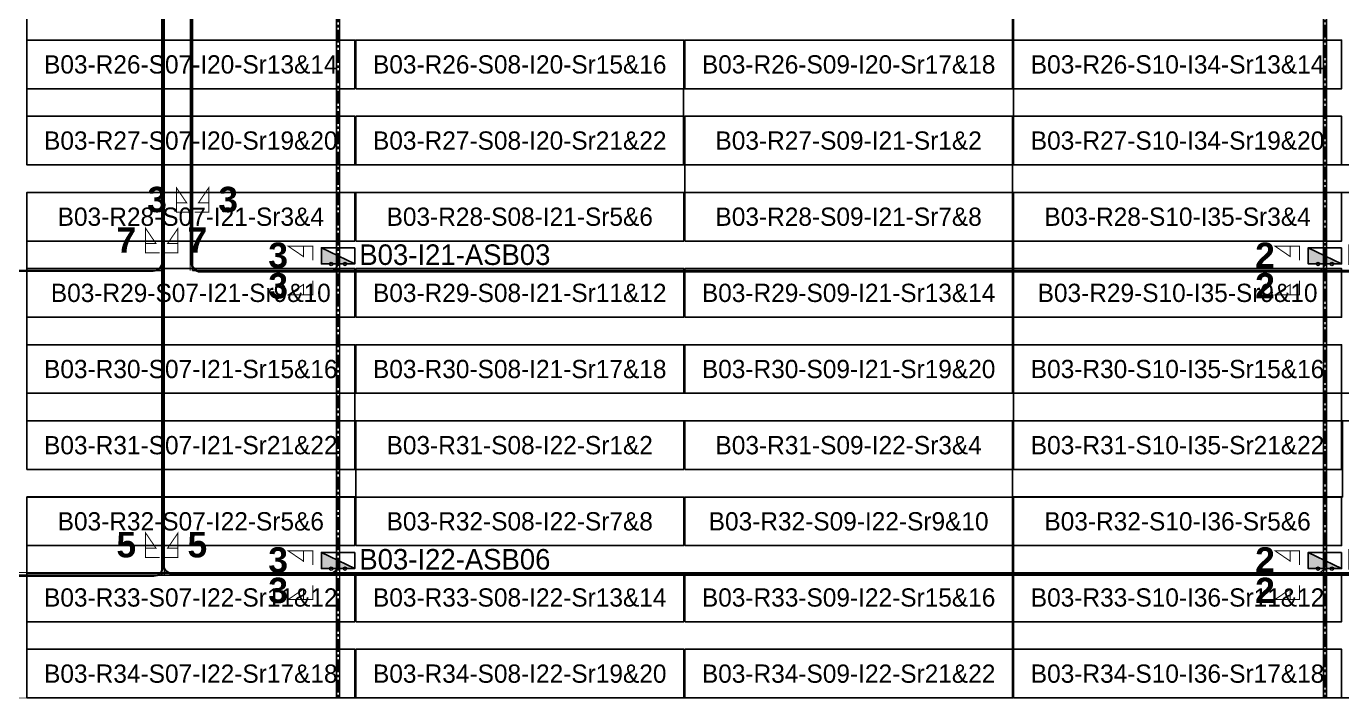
# Model space of a CAD drawing. Header units: metres. Extents: x 531268 to 531754, y 2675329 to 2675589.
# Drawn here: x 531462.6 to 531592.1, y 2675329.2 to 2675395.4 of the extents above; entities that cross this region are included whole.
import ezdxf
from ezdxf.enums import TextEntityAlignment as Align

# ---------------------------------------------------------------- set-up
doc = ezdxf.new("R2010")
doc.units = ezdxf.units.M
doc.linetypes.add('CENTER', pattern=[2, 1.25, -0.25, 0.25, -0.25])
doc.layers.add('Boundary-12.5 MW Block', color=6, linetype='Continuous', lineweight=9)
doc.layers.add('PILE', color=1, linetype='Continuous', lineweight=15)
for name, color, linetype in [('DC Trench BL-03', 40, 'Continuous'), ('E-Inverter Grouping', 2, 'Continuous'), ('Inverter Block-03', 7, 'Continuous'), ('LT Cable(AG) INV to LT Panel BL-03', 2, 'Continuous'), ('Messenger Wire Block-03 (Master Path)', 30, 'Continuous'), ('Messenger Wire Block-03 (MW Path)', 191, 'Continuous'), ('MMS Table Block-03', 8, 'Continuous'), ('Plan Line - DC BL-03', 40, 'Continuous'), ('Section Marking BL-03', 2, 'Continuous')]:
    doc.layers.add(name, color=color, linetype=linetype)
doc.styles.add('BoldTextStyle', font='arialbd.ttf')
doc.styles.get("Standard").update_dxf_attribs({"font": 'Adani Regular.ttf'})

# ---------------------------------------------------------------- blocks, each defined once
blk = doc.blocks.new('MMS Table (32.292 x 4.788)')
at = {"color": 0}
blk.add_lwpolyline([(0, -0.002), (0, 4.786), (32.292, 4.786), (32.292, -0.002)], close=True, dxfattribs=at)
at = {"color": 7}
blk.add_attdef('ID1', text='', height=1.8, dxfattribs=at).set_placement((16.146, 2.392), align=Align.MIDDLE_CENTER)
blk = doc.blocks.new('Inverter Block')
h = blk.add_hatch(color=0)
h.dxf.hatch_style = 1
h.paths.add_polyline_path([(-1.46, 2.27), (-1.46, 0.85), (1.46, 0.85)])
at = {"color": 0}
blk.add_lwpolyline([(1.46, 2.27), (-1.46, 2.27), (-1.46, 0.85), (1.46, 0.85)], close=True, dxfattribs=at)
blk.add_lwpolyline([(-1.46, 2.27), (1.46, 0.85)], dxfattribs=at)
at = {"layer": 'PILE'}
for centre in [(-0.61, 0.85), (0.61, 0.85)]:
    blk.add_circle(centre, 0.156, dxfattribs=at)
at = {"color": 7}
blk.add_attdef('ID', (-1.46, 3.01), '', height=1.8, dxfattribs=at)

msp = doc.modelspace()

# ---------------------------------------------------------------- linework, layer by layer
at = {"layer": 'Boundary-12.5 MW Block', "const_width": 0.05}
msp.add_lwpolyline([(531268.32, 2675581.58), (531527.45, 2675581.58), (531527.45, 2675589.08), (531754.1, 2675589.08), (531754.1, 2675329.29), (531268.32, 2675329.29)], close=True, dxfattribs=at)
at = {"layer": 'DC Trench BL-03', "color": 40, "const_width": 0.15}
for points in [[(531590.65, 2675431.58), (531590.35, 2675431.58), (531590.35, 2675329.29), (531590.65, 2675329.29)], [(531590.65, 2675431.58), (531590.35, 2675431.58), (531590.35, 2675329.29), (531590.65, 2675329.29)], [(531493.47, 2675409.08), (531493.17, 2675409.08), (531493.17, 2675329.29), (531493.47, 2675329.29)], [(531493.47, 2675409.08), (531493.17, 2675409.08), (531493.17, 2675329.29), (531493.47, 2675329.29)]]:
    msp.add_lwpolyline(points, close=True, dxfattribs=at)
at = {"layer": 'E-Inverter Grouping'}
for points in [[(531559.74, 2675409.08), (531559.74, 2675389.29), (531527.35, 2675389.29), (531527.35, 2675381.79), (531462.67, 2675381.79), (531462.67, 2675409.08)], [(531656.92, 2675409.08), (531656.92, 2675389.29), (531624.53, 2675389.29), (531624.53, 2675381.79), (531559.84, 2675381.79), (531559.84, 2675409.08)], [(531527.45, 2675379.08), (531527.45, 2675386.58), (531559.74, 2675386.58), (531559.74, 2675359.29), (531494.96, 2675359.29), (531494.96, 2675351.79), (531462.67, 2675351.79), (531462.67, 2675379.08)], [(531624.63, 2675379.08), (531624.63, 2675386.58), (531656.92, 2675386.58), (531656.92, 2675359.29), (531592.14, 2675359.29), (531592.14, 2675351.79), (531559.84, 2675351.79), (531559.84, 2675379.08)], [(531559.74, 2675329.29), (531462.67, 2675329.29), (531462.67, 2675349.08), (531495.06, 2675349.08), (531495.06, 2675356.58), (531559.74, 2675356.58)], [(531656.92, 2675329.29), (531559.84, 2675329.29), (531559.84, 2675349.08), (531592.24, 2675349.08), (531592.24, 2675356.58), (531656.92, 2675356.58)]]:
    msp.add_lwpolyline(points, close=True, dxfattribs=at)
at = {"layer": 'LT Cable(AG) INV to LT Panel BL-03'}
for points in [[(531488.81, 2675459.09), (531485.1, 2675459.09, -0.109597), (531484.72, 2675459.17), (531482.91, 2675460.02, 0.042157), (531482.76, 2675460.03), (531476.86, 2675460.03, 0.414214), (531475.96, 2675459.13), (531475.96, 2675440.69, 0.021647), (531475.97, 2675440.62), (531476.01, 2675440.12, -0.021647), (531476.01, 2675440.04), (531476.01, 2675372.23, -0.414214), (531475.11, 2675371.33), (531335.64, 2675371.33, -0.414214), (531334.74, 2675372.23), (531334.74, 2675372.73)], [(531486.73, 2675459.04), (531485.09, 2675459.04, -0.109732), (531484.71, 2675459.12), (531482.9, 2675459.97, 0.042157), (531482.75, 2675459.98), (531476.91, 2675459.98, 0.414214), (531476.01, 2675459.08), (531476.01, 2675440.7, 0.021647), (531476.02, 2675440.62), (531476.06, 2675440.12, -0.021647), (531476.06, 2675440.04), (531476.06, 2675342.18, -0.414214), (531475.16, 2675341.28), (531335.64, 2675341.28, -0.414214), (531334.74, 2675342.18), (531334.74, 2675342.73)], [(531488.81, 2675459.11), (531485.1, 2675459.11, -0.109529), (531484.72, 2675459.2), (531482.91, 2675460.04, 0.042157), (531482.76, 2675460.05), (531476.84, 2675460.05, 0.414214), (531475.94, 2675459.15), (531475.94, 2675440.69, 0.021647), (531475.94, 2675440.61), (531475.98, 2675440.12, -0.021647), (531475.99, 2675440.04), (531475.99, 2675372.25, -0.414214), (531475.09, 2675371.35), (531432.81, 2675371.35, -0.414214), (531431.91, 2675372.25), (531431.91, 2675372.73)], [(531488.81, 2675459.06), (531485.09, 2675459.06, -0.109664), (531484.71, 2675459.15), (531482.91, 2675459.99, 0.042157), (531482.76, 2675460), (531476.89, 2675460, 0.414214), (531475.99, 2675459.1), (531475.99, 2675440.69, 0.021647), (531475.99, 2675440.62), (531476.03, 2675440.12, -0.021647), (531476.04, 2675440.04), (531476.04, 2675342.2, -0.414214), (531475.14, 2675341.3), (531432.81, 2675341.3, -0.414214), (531431.91, 2675342.2), (531431.91, 2675342.73)], [(531486.73, 2675459.01), (531485.09, 2675459.01, -0.109799), (531484.71, 2675459.1), (531482.9, 2675459.94, 0.042157), (531482.75, 2675459.95), (531476.94, 2675459.95, 0.414214), (531476.04, 2675459.05), (531476.04, 2675440.7, 0.021647), (531476.04, 2675440.62), (531476.08, 2675440.12, -0.021647), (531476.09, 2675440.04), (531476.09, 2675342.4, 0.414214), (531476.99, 2675341.5), (531686.77, 2675341.5, 0.414214), (531687.67, 2675342.4), (531687.67, 2675342.73)], [(531486.73, 2675458.99), (531485.08, 2675458.99, -0.109867), (531484.7, 2675459.07), (531482.9, 2675459.92, 0.042157), (531482.75, 2675459.93), (531476.96, 2675459.93, 0.414214), (531476.06, 2675459.03), (531476.06, 2675440.7, 0.021647), (531476.07, 2675440.62), (531476.11, 2675440.12, -0.021647), (531476.11, 2675440.04), (531476.11, 2675342.43, 0.414214), (531477.01, 2675341.53), (531589.6, 2675341.53, 0.414214), (531590.5, 2675342.43), (531590.5, 2675342.73)], [(531486.73, 2675458.96), (531485.08, 2675458.96, -0.109935), (531484.7, 2675459.05), (531482.9, 2675459.89, 0.042157), (531482.75, 2675459.9), (531476.99, 2675459.9, 0.414214), (531476.09, 2675459), (531476.09, 2675440.7, 0.021647), (531476.09, 2675440.62), (531476.13, 2675440.12, -0.021647), (531476.14, 2675440.04), (531476.14, 2675342.45, 0.414214), (531477.04, 2675341.55), (531492.42, 2675341.55, 0.414214), (531493.32, 2675342.45), (531493.32, 2675342.73)]]:
    msp.add_lwpolyline(points, format="xyb", dxfattribs=at)
at = {"layer": 'LT Cable(AG) INV to LT Panel BL-03', "color": 5}
for points in [[(531485.72, 2675458.67), (531484.08, 2675458.67, 0.078431), (531483.8, 2675458.62), (531482.95, 2675458.35, -0.078431), (531482.68, 2675458.3), (531479.54, 2675458.3, 0.414214), (531478.64, 2675457.4), (531478.64, 2675440.8, 0.093355), (531478.7, 2675440.47), (531478.8, 2675440.21, -0.093355), (531478.86, 2675439.88), (531478.86, 2675372.15, 0.414214), (531479.76, 2675371.25), (531686.77, 2675371.25, 0.414214), (531687.67, 2675372.15), (531687.67, 2675372.73)], [(531485.72, 2675458.64), (531484.08, 2675458.64, 0.078431), (531483.8, 2675458.6), (531482.96, 2675458.32, -0.078431), (531482.68, 2675458.28), (531479.56, 2675458.28, 0.414214), (531478.66, 2675457.38), (531478.66, 2675440.8, 0.093355), (531478.72, 2675440.48), (531478.83, 2675440.21, -0.093355), (531478.89, 2675439.89), (531478.89, 2675372.18, 0.414214), (531479.79, 2675371.28), (531589.6, 2675371.28, 0.414214), (531590.5, 2675372.18), (531590.5, 2675372.73)], [(531485.72, 2675458.62), (531484.08, 2675458.62, 0.078431), (531483.81, 2675458.57), (531482.96, 2675458.3, -0.078431), (531482.68, 2675458.25), (531479.59, 2675458.25, 0.414214), (531478.69, 2675457.35), (531478.69, 2675440.81, 0.093355), (531478.75, 2675440.48), (531478.85, 2675440.22, -0.093355), (531478.91, 2675439.89), (531478.91, 2675372.2, 0.414214), (531479.81, 2675371.3), (531492.42, 2675371.3, 0.414214), (531493.32, 2675372.2), (531493.32, 2675372.73)]]:
    msp.add_lwpolyline(points, format="xyb", dxfattribs=at)
at = {"layer": 'Messenger Wire Block-03 (Master Path)'}
for points in [[(531475.96, 2675341.38), (531475.96, 2675440.08)], [(531478.99, 2675371.38), (531478.99, 2675440.08)], [(531333.1, 2675371.38), (531475.96, 2675371.38)], [(531478.99, 2675371.38), (531689.31, 2675371.38)], [(531333.1, 2675341.38), (531689.31, 2675341.38)]]:
    msp.add_lwpolyline(points, dxfattribs=at)
at = {"layer": 'Messenger Wire Block-03 (MW Path)', "const_width": 0.1}
for points in [[(531476.21, 2675341.38), (531476.21, 2675440.08)], [(531478.74, 2675371.38), (531478.74, 2675440.08)], [(531333.1, 2675371.38), (531475.96, 2675371.38)], [(531478.99, 2675371.38), (531689.31, 2675371.38)], [(531333.1, 2675341.63), (531689.31, 2675341.63)]]:
    msp.add_lwpolyline(points, dxfattribs=at)
at = {"layer": 'Plan Line - DC BL-03', "color": 6, "linetype": 'CENTER'}
for points in [[(531590.5, 2675431.58), (531590.5, 2675329.29)], [(531493.32, 2675409.08), (531493.32, 2675329.29)]]:
    msp.add_lwpolyline(points, dxfattribs=at)
at = {"layer": 'Section Marking BL-03', "color": 94, "lineweight": 35, "true_color": 0x00a500, "const_width": 0.1}
for points in [[(531478.79, 2675377.13), (531477.4, 2675377.13), (531477.4, 2675379.53), (531478.41, 2675378.05), (531477.4, 2675378.05)], [(531479.19, 2675377.13), (531480.58, 2675377.13), (531480.58, 2675379.53), (531479.57, 2675378.05), (531480.58, 2675378.05)], [(531475.76, 2675373.13), (531474.37, 2675373.13), (531474.37, 2675375.53), (531475.38, 2675374.05), (531474.37, 2675374.05)], [(531476.16, 2675373.13), (531477.55, 2675373.13), (531477.55, 2675375.53), (531476.54, 2675374.05), (531477.55, 2675374.05)], [(531490.82, 2675372.38), (531490.82, 2675373.77), (531488.42, 2675373.77), (531489.9, 2675372.76), (531489.9, 2675373.77)], [(531588, 2675372.38), (531588, 2675373.77), (531585.6, 2675373.77), (531587.08, 2675372.76), (531587.08, 2675373.77)], [(531490.82, 2675370.38), (531490.82, 2675368.99), (531488.42, 2675368.99), (531489.9, 2675370), (531489.9, 2675368.99)], [(531588, 2675370.38), (531588, 2675368.99), (531585.6, 2675368.99), (531587.08, 2675370), (531587.08, 2675368.99)], [(531475.76, 2675343.13), (531474.37, 2675343.13), (531474.37, 2675345.53), (531475.38, 2675344.05), (531474.37, 2675344.05)], [(531476.16, 2675343.13), (531477.55, 2675343.13), (531477.55, 2675345.53), (531476.54, 2675344.05), (531477.55, 2675344.05)], [(531490.82, 2675342.38), (531490.82, 2675343.77), (531488.42, 2675343.77), (531489.9, 2675342.76), (531489.9, 2675343.77)], [(531588, 2675342.38), (531588, 2675343.77), (531585.6, 2675343.77), (531587.08, 2675342.76), (531587.08, 2675343.77)], [(531490.82, 2675340.38), (531490.82, 2675338.99), (531488.42, 2675338.99), (531489.9, 2675340), (531489.9, 2675338.99)], [(531588, 2675340.38), (531588, 2675338.99), (531585.6, 2675338.99), (531587.08, 2675340), (531587.08, 2675338.99)]]:
    msp.add_lwpolyline(points, dxfattribs=at)

# ---------------------------------------------------------------- block references
at = {"layer": 'Inverter Block-03'}
ref = msp.add_blockref('Inverter Block', (531493.32, 2675371.07), dxfattribs=dict(at, xscale=1.124999999976148, yscale=1.124999999976148, zscale=1.124999999976148))
ref.add_attrib('ID', 'B03-I21-ASB03', (531495.41, 2675371.93), dxfattribs={"layer": '0', "color": 7, "height": 2.025})
ref = msp.add_blockref('Inverter Block', (531590.5, 2675371.07), dxfattribs=dict(at, xscale=1.124999999976148, yscale=1.124999999976148, zscale=1.124999999976148))
ref.add_attrib('ID', 'B03-I35-ASB03', (531592.58, 2675371.93), dxfattribs={"layer": '0', "color": 7, "height": 2.025})
ref = msp.add_blockref('Inverter Block', (531493.32, 2675341.07), dxfattribs=dict(at, xscale=1.124999999976148, yscale=1.124999999976148, zscale=1.124999999976148))
ref.add_attrib('ID', 'B03-I22-ASB06', (531495.41, 2675341.93), dxfattribs={"layer": '0', "color": 7, "height": 2.025})
ref = msp.add_blockref('Inverter Block', (531590.5, 2675341.07), dxfattribs=dict(at, xscale=1.124999999976148, yscale=1.124999999976148, zscale=1.124999999976148))
ref.add_attrib('ID', 'B03-I36-ASB06', (531592.58, 2675341.93), dxfattribs={"layer": '0', "color": 7, "height": 2.025})
at = {"layer": 'MMS Table Block-03'}
for p, values in [((531462.67, 2675389.29), {'ID1': 'B03-R26-S07-I20-Sr13&14'}), ((531495.06, 2675389.29), {'ID1': 'B03-R26-S08-I20-Sr15&16'}), ((531527.45, 2675389.29), {'ID1': 'B03-R26-S09-I20-Sr17&18'}), ((531559.84, 2675389.29), {'ID1': 'B03-R26-S10-I34-Sr13&14'}), ((531462.67, 2675381.79), {'ID1': 'B03-R27-S07-I20-Sr19&20'}), ((531495.06, 2675381.79), {'ID1': 'B03-R27-S08-I20-Sr21&22'}), ((531527.45, 2675381.79), {'ID1': 'B03-R27-S09-I21-Sr1&2'}), ((531559.84, 2675381.79), {'ID1': 'B03-R27-S10-I34-Sr19&20'}), ((531462.67, 2675374.29), {'ID1': 'B03-R28-S07-I21-Sr3&4'}), ((531495.06, 2675374.29), {'ID1': 'B03-R28-S08-I21-Sr5&6'}), ((531527.45, 2675374.29), {'ID1': 'B03-R28-S09-I21-Sr7&8'}), ((531559.84, 2675374.29), {'ID1': 'B03-R28-S10-I35-Sr3&4'}), ((531462.67, 2675366.79), {'ID1': 'B03-R29-S07-I21-Sr9&10'}), ((531495.06, 2675366.79), {'ID1': 'B03-R29-S08-I21-Sr11&12'}), ((531527.45, 2675366.79), {'ID1': 'B03-R29-S09-I21-Sr13&14'}), ((531559.84, 2675366.79), {'ID1': 'B03-R29-S10-I35-Sr9&10'}), ((531462.67, 2675359.29), {'ID1': 'B03-R30-S07-I21-Sr15&16'}), ((531495.06, 2675359.29), {'ID1': 'B03-R30-S08-I21-Sr17&18'}), ((531527.45, 2675359.29), {'ID1': 'B03-R30-S09-I21-Sr19&20'}), ((531559.84, 2675359.29), {'ID1': 'B03-R30-S10-I35-Sr15&16'}), ((531462.67, 2675351.79), {'ID1': 'B03-R31-S07-I21-Sr21&22'}), ((531495.06, 2675351.79), {'ID1': 'B03-R31-S08-I22-Sr1&2'}), ((531527.45, 2675351.79), {'ID1': 'B03-R31-S09-I22-Sr3&4'}), ((531559.84, 2675351.79), {'ID1': 'B03-R31-S10-I35-Sr21&22'}), ((531462.67, 2675344.29), {'ID1': 'B03-R32-S07-I22-Sr5&6'}), ((531495.06, 2675344.29), {'ID1': 'B03-R32-S08-I22-Sr7&8'}), ((531527.45, 2675344.29), {'ID1': 'B03-R32-S09-I22-Sr9&10'}), ((531559.84, 2675344.29), {'ID1': 'B03-R32-S10-I36-Sr5&6'}), ((531462.67, 2675336.79), {'ID1': 'B03-R33-S07-I22-Sr11&12'}), ((531495.06, 2675336.79), {'ID1': 'B03-R33-S08-I22-Sr13&14'}), ((531527.45, 2675336.79), {'ID1': 'B03-R33-S09-I22-Sr15&16'}), ((531559.84, 2675336.79), {'ID1': 'B03-R33-S10-I36-Sr11&12'}), ((531462.67, 2675329.29), {'ID1': 'B03-R34-S07-I22-Sr17&18'}), ((531495.06, 2675329.29), {'ID1': 'B03-R34-S08-I22-Sr19&20'}), ((531527.45, 2675329.29), {'ID1': 'B03-R34-S09-I22-Sr21&22'}), ((531559.84, 2675329.29), {'ID1': 'B03-R34-S10-I36-Sr17&18'})]:
    msp.add_blockref('MMS Table (32.292 x 4.788)', p, dxfattribs=at).add_auto_attribs(values)

# ---------------------------------------------------------------- texts
at = {"layer": 'Section Marking BL-03', "color": 94, "true_color": 0x00a500, "style": 'BoldTextStyle'}
for s, p in [('3', (531475.49, 2675378.38)), ('3', (531482.49, 2675378.38)), ('7', (531472.46, 2675374.38)), ('7', (531479.46, 2675374.38)), ('3', (531487.42, 2675372.88)), ('2', (531584.6, 2675372.88)), ('3', (531487.42, 2675369.88)), ('2', (531584.6, 2675369.88)), ('5', (531472.46, 2675344.38)), ('5', (531479.46, 2675344.38)), ('3', (531487.42, 2675342.88)), ('2', (531584.6, 2675342.88)), ('3', (531487.42, 2675339.88)), ('2', (531584.6, 2675339.88))]:
    msp.add_text(s, height=2.5, dxfattribs=at).set_placement(p, align=Align.MIDDLE_CENTER)

doc.saveas('drawing.dxf')
